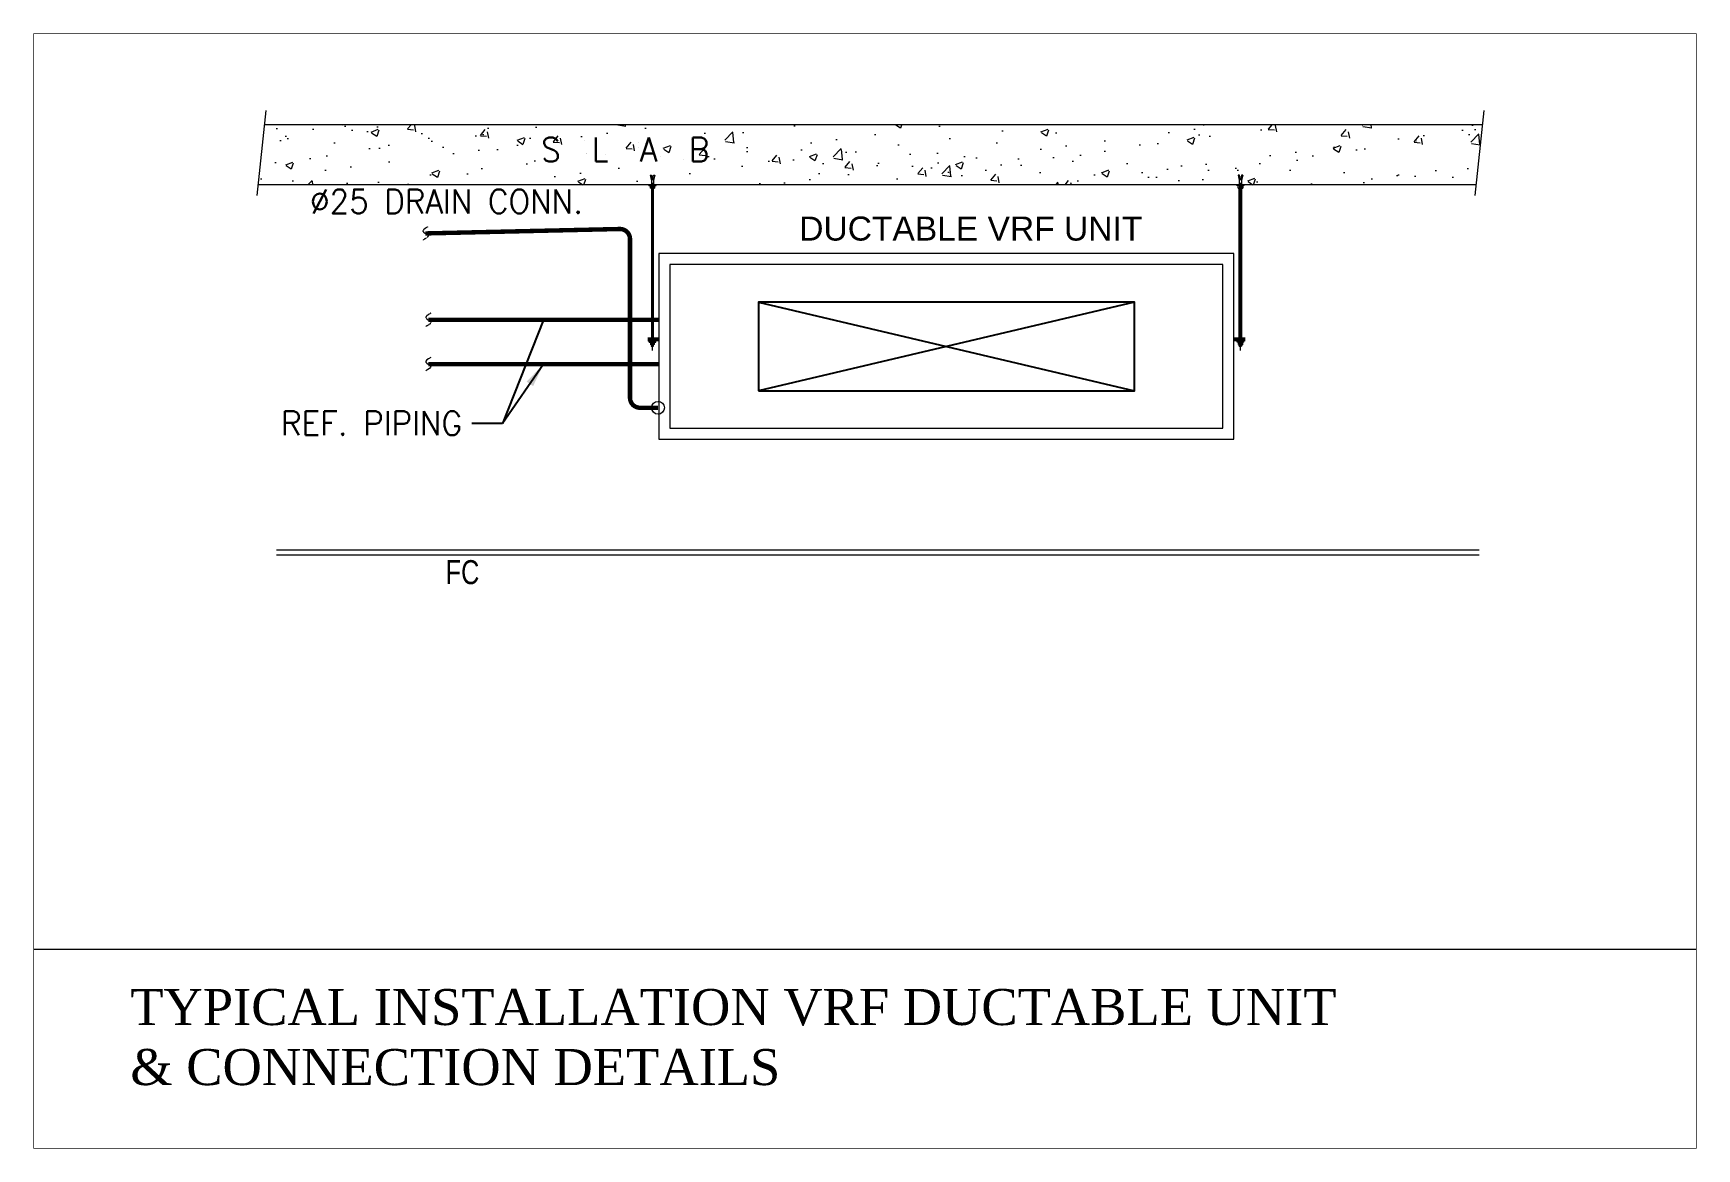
# Model space of a CAD drawing. Header units: millimetres. Extents: x -330573 to 5697, y 22061 to 198972.
# Drawn here: x -263659 to -253272, y 95498 to 102465 of the extents above; entities that cross this region are included whole.
import ezdxf
from ezdxf.enums import TextEntityAlignment as Align

# ---------------------------------------------------------------- set-up
doc = ezdxf.new("R2010")
doc.units = ezdxf.units.MM
doc.linetypes.add('HIDDEN', pattern=[0.375, 0.25, -0.125])
for name, color, linetype, lineweight in [('VL DRAIN PIPE', 106, 'Continuous', 0), ('VL VRF CASSETTE UNIT', 200, 'Continuous', 0), ('VL-AC-VRF -DRAIN', 11, 'HIDDEN', 0), ('VL-AC-VRF EQUIPMENT', 5, 'Continuous', 5), ('VL-AV-C-VRF PIPE', 152, 'Continuous', 0), ('VL-TITLE BLOCK', 7, 'Continuous', 15), ('VOLTAS TITLE BLOCK', 7, 'Continuous', 0)]:
    doc.layers.add(name, color=color, linetype=linetype, lineweight=lineweight)
doc.styles.add('ARIAL', font='times.ttf')
doc.styles.add('ROMANS', font='romans.shx', dxfattribs={"height": 200})
doc.styles.get("Standard").update_dxf_attribs({"font": 'arial.ttf'})
doc.dimstyles.new('VOLTAS SECTION', dxfattribs={"dimscale": 100, "dimtxt": 1.5, "dimasz": 1.5, "dimexe": 0.5, "dimexo": 0.5, "dimgap": 0.5, "dimtad": 1, "dimdec": 0, "dimzin": 12, "dimdsep": 46, "dimtxsty": 'ROMANS', "dimcen": 10, "dimdle": 100, "dimclrd": 7, "dimclre": 7, "dimclrt": 7, "dimadec": 0, "dimazin": 0, "dimtfac": 1, "dimtdec": 0, "dimtmove": 1, "dimatfit": 3, "dimfxl": 0.18, "dimtolj": 1, "dimtzin": 0, "dimarcsym": 2})

msp = doc.modelspace()

# ---------------------------------------------------------------- hatches: boundary and pattern name
at = {"layer": 'VOLTAS TITLE BLOCK', "ltscale": 100}
h = msp.add_hatch(dxfattribs=at)
h.set_pattern_fill('AR-CONC', color=8, scale=2.499164, style=0)
h.set_pattern_definition([(50, (-2234017.7, -2023691.2), (455.309324, -39.834385), [47.60907, -523.69977]), (355, (-2234017.7, -2023691.2), (-88.07759, 477.48184), [38.087256, -418.959814]), (100.451, (-2233979.75, -2023694.5), (367.233376, 437.64528), [40.46146, -445.076075]), (46.1842, (-2234017.7, -2023564.24), (677.47092, -105.07066), [71.4136, -785.54965]), (96.6356, (-2233961.24, -2023573), (593.31206, 618.35698), [60.6922, -667.61411]), (351.184, (-2234017.7, -2023564.24), (593.31299, 618.35589), [57.13088, -628.43972]), (21, (-2233954.2, -2023595.98), (378.910414, -255.57828), [47.60907, -523.69977]), (326, (-2233954.2, -2023596), (154.45339, 460.31589), [38.087256, -418.959814]), (71.4514, (-2233922.64, -2023617.28), (533.36276, 204.73864), [40.46146, -445.076075]), (37.5, (-2234017.7, -2023691.2), (7.718925, 211.316889), [0, -413.881513, 0, -425.30769, 0, -420.546783]), (7.5, (-2234017.7, -2023691.2), (166.99328, 250.367663), [0, -242.488862, 0, -404.3597, 0, -160.283868]), (327.5, (-2234159.25, -2023691.2), (338.863103, -14.317069), [0, -158.6969, 0, -495.134325, 0, -657.005163]), (317.5, (-2234222.73, -2023691.2), (370.199083, 63.544965), [0, -206.30597, 0, -328.819975, 0, -466.568884])])
h.paths.add_polyline_path([(-254611.5, 101893.6), (-262216, 101893.6), (-262255.7, 101518.7), (-254651.2, 101518.7)])
h.paths.add_polyline_path([(-260528.5, 101586), (-259065.5, 101586), (-259065.5, 101820.3), (-260528.5, 101820.3)], flags=24)

# ---------------------------------------------------------------- linework, layer by layer
at = {"color": 14}
for p, q in [((-256783, 100785), (-259130.9, 100232.6)), ((-259130.9, 100785), (-256783, 100232.6))]:
    msp.add_line(p, q, dxfattribs=at)
msp.add_lwpolyline([(-259130.9, 100232.6), (-256783, 100232.6), (-256783, 100785), (-259130.9, 100785)], close=True, dxfattribs=at)
at = {"layer": 'VL DRAIN PIPE', "ltscale": 150}
msp.add_circle((-259757.6, 100125.9), 40, dxfattribs=at)
at = {"layer": 'VL VRF CASSETTE UNIT', "linetype": 'Continuous', "const_width": 25}
for points in [[(-259823.6, 100553.2), (-259752.4, 100553.2)], [(-256090.3, 100553.2), (-256161.5, 100553.2)]]:
    msp.add_lwpolyline(points, dxfattribs=at)
at = {"layer": 'VL-AC-VRF -DRAIN', "const_width": 27.6}
msp.add_lwpolyline([(-259757.6, 100125.9), (-259870.6, 100125.9, -0.4142136), (-259933, 100188.4), (-259933, 101180, 0.4142136), (-259995.5, 101242.5), (-261210.6, 101214.8)], format="xyb", dxfattribs=at)
at = {"layer": 'VL-AC-VRF -DRAIN'}
msp.add_spline([(-261194.9, 101256.9), (-261225.2, 101226.6), (-261194.9, 101202.4), (-261225.2, 101173.6)], degree=3, dxfattribs=at)
at = {"layer": 'VL-AC-VRF EQUIPMENT'}
for points in [[(-259752.4, 99928.8), (-256161.5, 99928.8), (-256161.5, 101088.9), (-259752.4, 101088.9)], [(-259683.3, 99997.8), (-256230.6, 99997.8), (-256230.6, 101019.8), (-259683.3, 101019.8)]]:
    msp.add_lwpolyline(points, close=True, dxfattribs=at)
at = {"layer": 'VL-AV-C-VRF PIPE', "linetype": 'HIDDEN', "ltscale": 0.5, "const_width": 27.6}
msp.add_lwpolyline([(-259752.4, 100674.6), (-261193.1, 100674.6)], dxfattribs=at)
at = {"layer": 'VL-AV-C-VRF PIPE', "ltscale": 0.2, "const_width": 27.6}
msp.add_lwpolyline([(-259752.4, 100398.3), (-261193.1, 100398.3)], dxfattribs=at)
at = {"layer": 'VL-AV-C-VRF PIPE', "linetype": 'HIDDEN', "ltscale": 0.5}
msp.add_spline([(-261177.5, 100716.6), (-261207.8, 100686.3), (-261177.5, 100662.1), (-261207.8, 100633.3)], degree=3, dxfattribs=at)
at = {"layer": 'VL-AV-C-VRF PIPE', "ltscale": 0.2}
msp.add_spline([(-261177.5, 100440.4), (-261207.8, 100410.1), (-261177.5, 100385.9), (-261207.8, 100357.1)], degree=3, dxfattribs=at)
at = {"layer": 'VOLTAS TITLE BLOCK', "ltscale": 100}
for p, q in [((-262206.5, 101983), (-262262.7, 101452.5)), ((-254602, 101983), (-254658.2, 101452.5)), ((-254611.5, 101893.6), (-262216, 101893.6)), ((-254651.2, 101518.7), (-262255.7, 101518.7)), ((-262140.5, 99238.2), (-254629.7, 99238.2)), ((-262140.5, 99207), (-254629.7, 99207))]:
    msp.add_line(p, q, dxfattribs=at)
at = {"layer": 'VOLTAS TITLE BLOCK', "color": 7}
for p, q in [((-259815.8, 101514.4), (-259815.8, 101518.7)), ((-259815.8, 101514.4), (-259769.6, 101514.4)), ((-259807.1, 101514.4), (-259807.1, 101497.5)), ((-259778.9, 101497.5), (-259807.1, 101497.5)), ((-259802.1, 101497.6), (-259802.3, 101497.5)), ((-259798.9, 101510.2), (-259798.9, 101501.7)), ((-259787.1, 101510.2), (-259787.1, 101501.7)), ((-259778.9, 101497.5), (-259778.9, 101514.4)), ((-259769.6, 101514.4), (-259769.6, 101518.7)), ((-256144.3, 101514.4), (-256144.3, 101518.7)), ((-256098.1, 101514.4), (-256144.3, 101514.4)), ((-256135, 101497.5), (-256135, 101514.4)), ((-256135, 101497.5), (-256106.8, 101497.5)), ((-256126.8, 101510.2), (-256126.8, 101501.7)), ((-256115, 101510.2), (-256115, 101501.7)), ((-256111.8, 101497.6), (-256111.7, 101497.5)), ((-256106.8, 101514.4), (-256106.8, 101497.5)), ((-256098.1, 101514.4), (-256098.1, 101518.7))]:
    msp.add_line(p, q, dxfattribs=at)
at = {"layer": 'VOLTAS TITLE BLOCK'}
for p, q in [((-259799.8, 101497.5), (-259799.8, 100539.4)), ((-259785.6, 100539.4), (-259785.6, 101497.5)), ((-256128.3, 100539.4), (-256128.3, 101497.5)), ((-256114.1, 101497.5), (-256114.1, 100539.4)), ((-259771.3, 100539.4), (-259813.5, 100539.4)), ((-259813.5, 100535.5), (-259813.5, 100539.4)), ((-259813.5, 100535.5), (-259771.2, 100535.6)), ((-259779.7, 100535.6), (-259805.6, 100535.5)), ((-259805.6, 100535.5), (-259805.5, 100520)), ((-259779.7, 100520.1), (-259805.5, 100520)), ((-259801, 100520.2), (-259801.1, 100520)), ((-259799.8, 100520), (-259799.9, 100510.3)), ((-259799.9, 100510.3), (-259785.6, 100510.2)), ((-259798, 100531.7), (-259798, 100523.9)), ((-259787.3, 100531.7), (-259787.2, 100523.9)), ((-259785.6, 100510.2), (-259785.6, 100520.1)), ((-259779.7, 100520.1), (-259779.7, 100535.6)), ((-259771.2, 100535.6), (-259771.3, 100539.4)), ((-256142.7, 100539.4), (-256100.4, 100539.4)), ((-256142.7, 100535.6), (-256142.7, 100539.4)), ((-256100.4, 100535.5), (-256142.7, 100535.6)), ((-256134.2, 100535.6), (-256108.3, 100535.5)), ((-256134.2, 100520.1), (-256134.2, 100535.6)), ((-256134.2, 100520.1), (-256108.4, 100520)), ((-256128.3, 100510.2), (-256128.3, 100520.1)), ((-256114, 100510.3), (-256128.3, 100510.2)), ((-256126.6, 100531.7), (-256126.7, 100523.9)), ((-256115.9, 100531.7), (-256115.9, 100523.9)), ((-256114.1, 100520), (-256114, 100510.3)), ((-256112.9, 100520.2), (-256112.8, 100520)), ((-256108.3, 100535.5), (-256108.4, 100520)), ((-256100.4, 100535.5), (-256100.4, 100539.4))]:
    msp.add_line(p, q, dxfattribs=at)
at = {"layer": 'VOLTAS TITLE BLOCK', "color": 1, "ltscale": 0.25}
for p, q in [((-259792.7, 100483.7), (-259792.7, 101531.7)), ((-256121.2, 100483.7), (-256121.2, 101531.7))]:
    msp.add_line(p, q, dxfattribs=at)
at = {"layer": 'VOLTAS TITLE BLOCK', "ltscale": 10}
msp.add_line((-253274.1, 96741.5), (-263657.1, 96741.5), dxfattribs=at)
at = {"layer": 'VOLTAS TITLE BLOCK', "ltscale": 10, "const_width": 4.26}
msp.add_lwpolyline([(-263657.1, 95500.1), (-253274.1, 95500.1), (-253274.1, 102462.9), (-263657.1, 102462.9)], close=True, dxfattribs=at)
at = {"layer": 'VOLTAS TITLE BLOCK', "color": 7}
for points in [[(-259807.3, 101578.8), (-259798.5, 101578.8), (-259792, 101548), (-259786.1, 101579.3), (-259778.1, 101578.8)], [(-259807.3, 101578.8), (-259799.8, 101548.4), (-259799.8, 101518.7)], [(-259778.1, 101578.8), (-259785.6, 101548.4), (-259785.6, 101518.7)], [(-256106.6, 101578.8), (-256115.4, 101578.8), (-256121.9, 101548), (-256127.8, 101579.3), (-256135.8, 101578.8)], [(-256135.8, 101578.8), (-256128.3, 101548.4), (-256128.3, 101518.7)], [(-256106.6, 101578.8), (-256114.1, 101548.4), (-256114.1, 101518.7)]]:
    msp.add_lwpolyline(points, dxfattribs=at)
for centre, start, end in [((-259803.1, 101510.2), 0, 90), ((-259803.1, 101501.7), 270, 0), ((-259794.7, 101510.2), 90, 180), ((-259794.7, 101501.7), 180, 270), ((-259791.3, 101510.2), 0, 90), ((-259791.3, 101501.7), 270, 0), ((-259782.9, 101510.2), 90, 180), ((-259782.9, 101501.7), 180, 270), ((-256131, 101510.2), 0, 90), ((-256131, 101501.7), 270, 0), ((-256122.6, 101510.2), 90, 180), ((-256122.6, 101501.7), 180, 270), ((-256119.2, 101510.2), 0, 90), ((-256119.2, 101501.7), 270, 0), ((-256110.8, 101510.2), 90, 180), ((-256110.8, 101501.7), 180, 270)]:
    msp.add_arc(centre, 4.24, start, end, dxfattribs=at)
at = {"layer": 'VOLTAS TITLE BLOCK'}
for centre, radius, start, end in [((-259801.9, 100531.7), 3.87, 0.06629, 90.06629), ((-259801.9, 100523.9), 3.87, 270.06629, 0.06629), ((-259792.7, 100518.7), 11.1, 229.88583, 309.99474), ((-259794.2, 100531.7), 3.87, 90.06629, 180.06629), ((-259794.2, 100523.9), 3.87, 180.06629, 270.06629), ((-259791.1, 100531.7), 3.87, 0.06629, 90.06629), ((-259791.1, 100523.9), 3.87, 270.06629, 0.06629), ((-259783.4, 100531.7), 3.87, 90.06629, 180.06629), ((-259783.4, 100523.9), 3.87, 180.06629, 270.06629), ((-256130.5, 100531.7), 3.87, 359.93371, 89.93371), ((-256130.5, 100523.9), 3.87, 269.93371, 359.93371), ((-256121.2, 100518.7), 11.1, 230.00526, 310.11417), ((-256122.8, 100523.9), 3.87, 179.93371, 269.93371), ((-256122.8, 100531.7), 3.87, 89.93371, 179.93371), ((-256119.7, 100531.7), 3.87, 359.93371, 89.93371), ((-256119.7, 100523.9), 3.87, 269.93371, 359.93371), ((-256112, 100531.7), 3.87, 89.93371, 179.93371), ((-256112, 100523.9), 3.87, 179.93371, 269.93371)]:
    msp.add_arc(centre, radius, start, end, dxfattribs=at)

# ---------------------------------------------------------------- texts
at = {"layer": 'VL-TITLE BLOCK', "insert": (-263053.3, 96495.7), "char_height": 224.984, "width": 7822.164, "attachment_point": 1, "style": 'ARIAL'}
msp.add_mtext('TYPICAL INSTALLATION VRF DUCTABLE UNIT & CONNECTION DETAILS', dxfattribs=at)
at = {"layer": 'VOLTAS TITLE BLOCK', "ltscale": 2, "style": 'ROMANS', "width": 0.95}
msp.add_text('S  L  A  B', height=150, dxfattribs=at).set_placement((-260488.1, 101663.2))
at = {"layer": 'VOLTAS TITLE BLOCK', "color": 7, "ltscale": 2, "style": 'ROMANS', "width": 0.95}
for s, p in [('%%C25 DRAIN CONN.', (-261078.9, 101414.7)), ('REF. PIPING', (-261547, 100028.9))]:
    msp.add_text(s, height=150, dxfattribs=at).set_placement(p, align=Align.MIDDLE_CENTER)
at = {"layer": 'VOLTAS TITLE BLOCK', "ltscale": 100, "width": 0.75}
msp.add_text('FC', height=150, dxfattribs=at).set_placement((-261083.7, 99024.2, 0))
at = {"layer": 'VOLTAS TITLE BLOCK', "color": 7, "insert": (-258876.1, 101320.2), "char_height": 150, "width": 2767.81, "attachment_point": 1}
msp.add_mtext('DUCTABLE VRF UNIT', dxfattribs=at)

# ---------------------------------------------------------------- leaders
at = {"layer": 'VOLTAS TITLE BLOCK', "color": 7, "ltscale": 2, "has_arrowhead": 0}
msp.add_leader([(-260472.8, 100674.6), (-260730.2, 100028.2)], dimstyle='VOLTAS SECTION', override={"dimtad": 0}, dxfattribs=at)
at = {"layer": 'VOLTAS TITLE BLOCK', "color": 7, "ltscale": 2}
msp.add_leader([(-260472.8, 100398.3), (-260730.2, 100028.2), (-260920.9, 100028.2)], dimstyle='VOLTAS SECTION', override={"dimgap": 0.5, "dimtad": 0}, dxfattribs=at)

doc.saveas('drawing.dxf')
